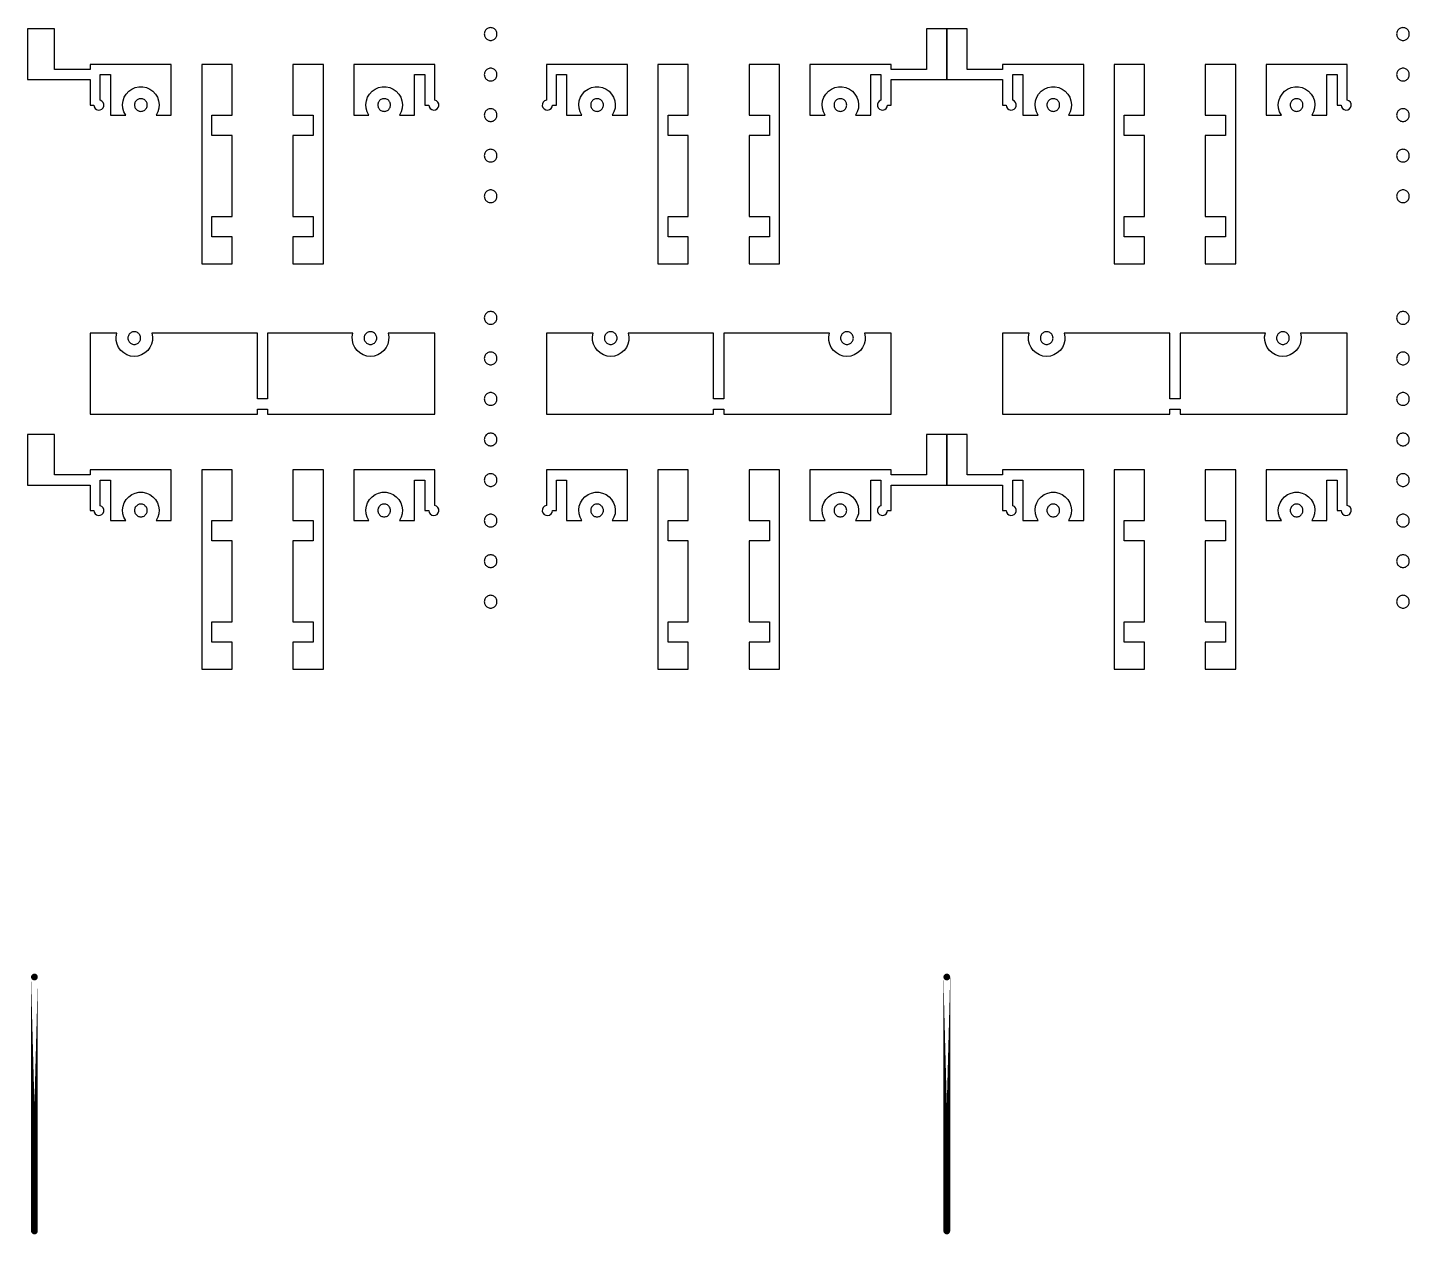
# Model space of a CAD drawing. Extents: x -100 to 100, y -100 to 100.
# Drawn here: x -53.97 to -37.65, y -64.24 to -49.98 of the extents above; entities that cross this region are included whole.
import ezdxf

# ---------------------------------------------------------------- set-up
doc = ezdxf.new("R2010")
doc.units = 0
doc.layers.get('0').update_dxf_attribs({"linetype": 'continuous'})
doc.layers.add('C2', color=7, linetype='continuous')

# ---------------------------------------------------------------- blocks, each defined once
blk = doc.blocks.new('LDI_XFL94-0512-011_C2_B1')
at = {"layer": 'C2'}
for points in [[(-48.503, -53.338), (-48.513, -53.339), (-48.522, -53.341), (-48.532, -53.344), (-48.54, -53.348), (-48.549, -53.354), (-48.556, -53.36), (-48.562, -53.368), (-48.568, -53.376), (-48.572, -53.384), (-48.575, -53.394), (-48.577, -53.403), (-48.578, -53.413), (-48.577, -53.423), (-48.575, -53.433), (-48.572, -53.442), (-48.568, -53.451), (-48.562, -53.459), (-48.556, -53.466), (-48.549, -53.473), (-48.54, -53.478), (-48.532, -53.482), (-48.522, -53.486), (-48.513, -53.488), (-48.503, -53.488), (-48.493, -53.488), (-48.484, -53.486), (-48.474, -53.482), (-48.465, -53.478), (-48.457, -53.473), (-48.45, -53.466), (-48.443, -53.459), (-48.438, -53.451), (-48.434, -53.442), (-48.431, -53.433), (-48.429, -53.423), (-48.428, -53.413), (-48.429, -53.403), (-48.431, -53.394), (-48.434, -53.384), (-48.438, -53.376), (-48.443, -53.368), (-48.45, -53.36), (-48.457, -53.354), (-48.465, -53.348), (-48.474, -53.344), (-48.484, -53.341), (-48.493, -53.339), (-48.503, -53.338)], [(-37.725, -53.338), (-37.734, -53.339), (-37.744, -53.341), (-37.753, -53.344), (-37.762, -53.348), (-37.77, -53.354), (-37.778, -53.36), (-37.784, -53.368), (-37.79, -53.376), (-37.794, -53.384), (-37.797, -53.394), (-37.799, -53.403), (-37.8, -53.413), (-37.799, -53.423), (-37.797, -53.433), (-37.794, -53.442), (-37.79, -53.451), (-37.784, -53.459), (-37.778, -53.466), (-37.77, -53.473), (-37.762, -53.478), (-37.753, -53.482), (-37.744, -53.486), (-37.734, -53.488), (-37.725, -53.488), (-37.715, -53.488), (-37.705, -53.486), (-37.696, -53.482), (-37.687, -53.478), (-37.679, -53.473), (-37.672, -53.466), (-37.665, -53.459), (-37.66, -53.451), (-37.655, -53.442), (-37.652, -53.433), (-37.65, -53.423), (-37.65, -53.413), (-37.65, -53.403), (-37.652, -53.394), (-37.655, -53.384), (-37.66, -53.376), (-37.665, -53.368), (-37.672, -53.36), (-37.679, -53.354), (-37.687, -53.348), (-37.696, -53.344), (-37.705, -53.341), (-37.715, -53.339), (-37.725, -53.338)], [(-50.129, -53.593), (-51.138, -53.593), (-51.138, -54.371), (-51.257, -54.371), (-51.257, -53.593), (-52.505, -53.593), (-52.498, -53.636), (-52.499, -53.681), (-52.509, -53.724), (-52.528, -53.764), (-52.554, -53.799), (-52.588, -53.828), (-52.626, -53.85), (-52.669, -53.864), (-52.713, -53.868), (-52.757, -53.864), (-52.799, -53.85), (-52.837, -53.828), (-52.871, -53.799), (-52.897, -53.764), (-52.916, -53.724), (-52.926, -53.681), (-52.928, -53.636), (-52.92, -53.593), (-53.234, -53.593), (-53.234, -54.551), (-51.257, -54.551), (-51.257, -54.491), (-51.138, -54.491), (-51.138, -54.551), (-49.162, -54.551), (-49.162, -53.593), (-49.715, -53.593), (-49.707, -53.636), (-49.708, -53.681), (-49.719, -53.724), (-49.737, -53.764), (-49.764, -53.799), (-49.797, -53.828), (-49.836, -53.85), (-49.878, -53.864), (-49.922, -53.868), (-49.966, -53.864), (-50.008, -53.85), (-50.047, -53.828), (-50.08, -53.799), (-50.107, -53.764), (-50.126, -53.724), (-50.136, -53.681), (-50.137, -53.636), (-50.129, -53.593)], [(-52.713, -53.578), (-52.722, -53.578), (-52.732, -53.58), (-52.741, -53.583), (-52.75, -53.588), (-52.758, -53.593), (-52.766, -53.6), (-52.772, -53.607), (-52.778, -53.615), (-52.782, -53.624), (-52.785, -53.633), (-52.787, -53.643), (-52.788, -53.653), (-52.787, -53.662), (-52.785, -53.672), (-52.782, -53.681), (-52.778, -53.69), (-52.772, -53.698), (-52.766, -53.706), (-52.758, -53.712), (-52.75, -53.718), (-52.741, -53.722), (-52.732, -53.725), (-52.722, -53.727), (-52.713, -53.728), (-52.703, -53.727), (-52.693, -53.725), (-52.684, -53.722), (-52.675, -53.718), (-52.667, -53.712), (-52.66, -53.706), (-52.653, -53.698), (-52.648, -53.69), (-52.643, -53.681), (-52.64, -53.672), (-52.638, -53.662), (-52.638, -53.653), (-52.638, -53.643), (-52.64, -53.633), (-52.643, -53.624), (-52.648, -53.615), (-52.653, -53.607), (-52.66, -53.6), (-52.667, -53.593), (-52.675, -53.588), (-52.684, -53.583), (-52.693, -53.58), (-52.703, -53.578), (-52.713, -53.578)], [(-49.922, -53.578), (-49.932, -53.578), (-49.942, -53.58), (-49.951, -53.583), (-49.96, -53.588), (-49.968, -53.593), (-49.975, -53.6), (-49.982, -53.607), (-49.987, -53.615), (-49.991, -53.624), (-49.995, -53.633), (-49.997, -53.643), (-49.997, -53.653), (-49.997, -53.662), (-49.995, -53.672), (-49.991, -53.681), (-49.987, -53.69), (-49.982, -53.698), (-49.975, -53.706), (-49.968, -53.712), (-49.96, -53.718), (-49.951, -53.722), (-49.942, -53.725), (-49.932, -53.727), (-49.922, -53.728), (-49.912, -53.727), (-49.903, -53.725), (-49.893, -53.722), (-49.885, -53.718), (-49.876, -53.712), (-49.869, -53.706), (-49.863, -53.698), (-49.857, -53.69), (-49.853, -53.681), (-49.85, -53.672), (-49.848, -53.662), (-49.847, -53.653), (-49.848, -53.643), (-49.85, -53.633), (-49.853, -53.624), (-49.857, -53.615), (-49.863, -53.607), (-49.869, -53.6), (-49.876, -53.593), (-49.885, -53.588), (-49.893, -53.583), (-49.903, -53.58), (-49.912, -53.578), (-49.922, -53.578)], [(-47.291, -53.593), (-47.844, -53.593), (-47.844, -54.551), (-45.868, -54.551), (-45.868, -54.491), (-45.749, -54.491), (-45.749, -54.551), (-43.772, -54.551), (-43.772, -53.593), (-44.086, -53.593), (-44.078, -53.636), (-44.08, -53.681), (-44.09, -53.724), (-44.109, -53.764), (-44.135, -53.799), (-44.169, -53.828), (-44.207, -53.85), (-44.249, -53.864), (-44.293, -53.868), (-44.337, -53.864), (-44.38, -53.85), (-44.418, -53.828), (-44.452, -53.799), (-44.478, -53.764), (-44.497, -53.724), (-44.507, -53.681), (-44.508, -53.636), (-44.5, -53.593), (-45.749, -53.593), (-45.749, -54.371), (-45.868, -54.371), (-45.868, -53.593), (-46.877, -53.593), (-46.869, -53.636), (-46.87, -53.681), (-46.88, -53.724), (-46.899, -53.764), (-46.926, -53.799), (-46.959, -53.828), (-46.998, -53.85), (-47.04, -53.864), (-47.084, -53.868), (-47.128, -53.864), (-47.17, -53.85), (-47.209, -53.828), (-47.242, -53.799), (-47.269, -53.764), (-47.287, -53.724), (-47.298, -53.681), (-47.299, -53.636), (-47.291, -53.593)], [(-47.084, -53.578), (-47.094, -53.578), (-47.103, -53.58), (-47.113, -53.583), (-47.121, -53.588), (-47.129, -53.593), (-47.137, -53.6), (-47.143, -53.607), (-47.149, -53.615), (-47.153, -53.624), (-47.156, -53.633), (-47.158, -53.643), (-47.159, -53.653), (-47.158, -53.662), (-47.156, -53.672), (-47.153, -53.681), (-47.149, -53.69), (-47.143, -53.698), (-47.137, -53.706), (-47.129, -53.712), (-47.121, -53.718), (-47.113, -53.722), (-47.103, -53.725), (-47.094, -53.727), (-47.084, -53.728), (-47.074, -53.727), (-47.064, -53.725), (-47.055, -53.722), (-47.046, -53.718), (-47.038, -53.712), (-47.031, -53.706), (-47.024, -53.698), (-47.019, -53.69), (-47.015, -53.681), (-47.011, -53.672), (-47.009, -53.662), (-47.009, -53.653), (-47.009, -53.643), (-47.011, -53.633), (-47.015, -53.624), (-47.019, -53.615), (-47.024, -53.607), (-47.031, -53.6), (-47.038, -53.593), (-47.046, -53.588), (-47.055, -53.583), (-47.064, -53.58), (-47.074, -53.578), (-47.084, -53.578)], [(-44.293, -53.578), (-44.303, -53.578), (-44.313, -53.58), (-44.322, -53.583), (-44.331, -53.588), (-44.339, -53.593), (-44.346, -53.6), (-44.353, -53.607), (-44.358, -53.615), (-44.363, -53.624), (-44.366, -53.633), (-44.368, -53.643), (-44.368, -53.653), (-44.368, -53.662), (-44.366, -53.672), (-44.363, -53.681), (-44.358, -53.69), (-44.353, -53.698), (-44.346, -53.706), (-44.339, -53.712), (-44.331, -53.718), (-44.322, -53.722), (-44.313, -53.725), (-44.303, -53.727), (-44.293, -53.728), (-44.284, -53.727), (-44.274, -53.725), (-44.265, -53.722), (-44.256, -53.718), (-44.248, -53.712), (-44.24, -53.706), (-44.234, -53.698), (-44.228, -53.69), (-44.224, -53.681), (-44.221, -53.672), (-44.219, -53.662), (-44.218, -53.653), (-44.219, -53.643), (-44.221, -53.633), (-44.224, -53.624), (-44.228, -53.615), (-44.234, -53.607), (-44.24, -53.6), (-44.248, -53.593), (-44.256, -53.588), (-44.265, -53.583), (-44.274, -53.58), (-44.284, -53.578), (-44.293, -53.578)], [(-39.351, -53.593), (-40.359, -53.593), (-40.359, -54.371), (-40.479, -54.371), (-40.479, -53.593), (-41.727, -53.593), (-41.719, -53.636), (-41.72, -53.681), (-41.731, -53.724), (-41.749, -53.764), (-41.776, -53.799), (-41.809, -53.828), (-41.848, -53.85), (-41.89, -53.864), (-41.934, -53.868), (-41.978, -53.864), (-42.02, -53.85), (-42.059, -53.828), (-42.092, -53.799), (-42.119, -53.764), (-42.138, -53.724), (-42.148, -53.681), (-42.149, -53.636), (-42.141, -53.593), (-42.455, -53.593), (-42.455, -54.551), (-40.479, -54.551), (-40.479, -54.491), (-40.359, -54.491), (-40.359, -54.551), (-38.383, -54.551), (-38.383, -53.593), (-38.937, -53.593), (-38.929, -53.636), (-38.93, -53.681), (-38.94, -53.724), (-38.959, -53.764), (-38.986, -53.799), (-39.019, -53.828), (-39.057, -53.85), (-39.1, -53.864), (-39.144, -53.868), (-39.188, -53.864), (-39.23, -53.85), (-39.269, -53.828), (-39.302, -53.799), (-39.328, -53.764), (-39.347, -53.724), (-39.357, -53.681), (-39.359, -53.636), (-39.351, -53.593)], [(-41.934, -53.578), (-41.944, -53.578), (-41.954, -53.58), (-41.963, -53.583), (-41.972, -53.588), (-41.98, -53.593), (-41.987, -53.6), (-41.994, -53.607), (-41.999, -53.615), (-42.003, -53.624), (-42.007, -53.633), (-42.008, -53.643), (-42.009, -53.653), (-42.008, -53.662), (-42.007, -53.672), (-42.003, -53.681), (-41.999, -53.69), (-41.994, -53.698), (-41.987, -53.706), (-41.98, -53.712), (-41.972, -53.718), (-41.963, -53.722), (-41.954, -53.725), (-41.944, -53.727), (-41.934, -53.728), (-41.924, -53.727), (-41.915, -53.725), (-41.905, -53.722), (-41.897, -53.718), (-41.888, -53.712), (-41.881, -53.706), (-41.875, -53.698), (-41.869, -53.69), (-41.865, -53.681), (-41.862, -53.672), (-41.86, -53.662), (-41.859, -53.653), (-41.86, -53.643), (-41.862, -53.633), (-41.865, -53.624), (-41.869, -53.615), (-41.875, -53.607), (-41.881, -53.6), (-41.888, -53.593), (-41.897, -53.588), (-41.905, -53.583), (-41.915, -53.58), (-41.924, -53.578), (-41.934, -53.578)], [(-39.144, -53.578), (-39.154, -53.578), (-39.163, -53.58), (-39.172, -53.583), (-39.181, -53.588), (-39.189, -53.593), (-39.197, -53.6), (-39.203, -53.607), (-39.209, -53.615), (-39.213, -53.624), (-39.216, -53.633), (-39.218, -53.643), (-39.219, -53.653), (-39.218, -53.662), (-39.216, -53.672), (-39.213, -53.681), (-39.209, -53.69), (-39.203, -53.698), (-39.197, -53.706), (-39.189, -53.712), (-39.181, -53.718), (-39.172, -53.722), (-39.163, -53.725), (-39.154, -53.727), (-39.144, -53.728), (-39.134, -53.727), (-39.124, -53.725), (-39.115, -53.722), (-39.106, -53.718), (-39.098, -53.712), (-39.091, -53.706), (-39.084, -53.698), (-39.079, -53.69), (-39.074, -53.681), (-39.071, -53.672), (-39.069, -53.662), (-39.069, -53.653), (-39.069, -53.643), (-39.071, -53.633), (-39.074, -53.624), (-39.079, -53.615), (-39.084, -53.607), (-39.091, -53.6), (-39.098, -53.593), (-39.106, -53.588), (-39.115, -53.583), (-39.124, -53.58), (-39.134, -53.578), (-39.144, -53.578)], [(-48.503, -53.817), (-48.513, -53.818), (-48.522, -53.82), (-48.532, -53.823), (-48.54, -53.827), (-48.549, -53.833), (-48.556, -53.839), (-48.562, -53.847), (-48.568, -53.855), (-48.572, -53.864), (-48.575, -53.873), (-48.577, -53.882), (-48.578, -53.892), (-48.577, -53.902), (-48.575, -53.912), (-48.572, -53.921), (-48.568, -53.93), (-48.562, -53.938), (-48.556, -53.945), (-48.549, -53.952), (-48.54, -53.957), (-48.532, -53.962), (-48.522, -53.965), (-48.513, -53.967), (-48.503, -53.967), (-48.493, -53.967), (-48.484, -53.965), (-48.474, -53.962), (-48.465, -53.957), (-48.457, -53.952), (-48.45, -53.945), (-48.443, -53.938), (-48.438, -53.93), (-48.434, -53.921), (-48.431, -53.912), (-48.429, -53.902), (-48.428, -53.892), (-48.429, -53.882), (-48.431, -53.873), (-48.434, -53.864), (-48.438, -53.855), (-48.443, -53.847), (-48.45, -53.839), (-48.457, -53.833), (-48.465, -53.827), (-48.474, -53.823), (-48.484, -53.82), (-48.493, -53.818), (-48.503, -53.817)], [(-37.725, -53.817), (-37.734, -53.818), (-37.744, -53.82), (-37.753, -53.823), (-37.762, -53.827), (-37.77, -53.833), (-37.778, -53.839), (-37.784, -53.847), (-37.79, -53.855), (-37.794, -53.864), (-37.797, -53.873), (-37.799, -53.882), (-37.8, -53.892), (-37.799, -53.902), (-37.797, -53.912), (-37.794, -53.921), (-37.79, -53.93), (-37.784, -53.938), (-37.778, -53.945), (-37.77, -53.952), (-37.762, -53.957), (-37.753, -53.962), (-37.744, -53.965), (-37.734, -53.967), (-37.725, -53.967), (-37.715, -53.967), (-37.705, -53.965), (-37.696, -53.962), (-37.687, -53.957), (-37.679, -53.952), (-37.672, -53.945), (-37.665, -53.938), (-37.66, -53.93), (-37.655, -53.921), (-37.652, -53.912), (-37.65, -53.902), (-37.65, -53.892), (-37.65, -53.882), (-37.652, -53.873), (-37.655, -53.864), (-37.66, -53.855), (-37.665, -53.847), (-37.672, -53.839), (-37.679, -53.833), (-37.687, -53.827), (-37.696, -53.823), (-37.705, -53.82), (-37.715, -53.818), (-37.725, -53.817)], [(-48.503, -54.296), (-48.513, -54.297), (-48.522, -54.299), (-48.532, -54.302), (-48.54, -54.306), (-48.549, -54.312), (-48.556, -54.318), (-48.562, -54.326), (-48.568, -54.334), (-48.572, -54.343), (-48.575, -54.352), (-48.577, -54.361), (-48.578, -54.371), (-48.577, -54.381), (-48.575, -54.391), (-48.572, -54.4), (-48.568, -54.409), (-48.562, -54.417), (-48.556, -54.424), (-48.549, -54.431), (-48.54, -54.436), (-48.532, -54.441), (-48.522, -54.444), (-48.513, -54.446), (-48.503, -54.446), (-48.493, -54.446), (-48.484, -54.444), (-48.474, -54.441), (-48.465, -54.436), (-48.457, -54.431), (-48.45, -54.424), (-48.443, -54.417), (-48.438, -54.409), (-48.434, -54.4), (-48.431, -54.391), (-48.429, -54.381), (-48.428, -54.371), (-48.429, -54.361), (-48.431, -54.352), (-48.434, -54.343), (-48.438, -54.334), (-48.443, -54.326), (-48.45, -54.318), (-48.457, -54.312), (-48.465, -54.306), (-48.474, -54.302), (-48.484, -54.299), (-48.493, -54.297), (-48.503, -54.296)], [(-37.725, -54.296), (-37.734, -54.297), (-37.744, -54.299), (-37.753, -54.302), (-37.762, -54.306), (-37.77, -54.312), (-37.778, -54.318), (-37.784, -54.326), (-37.79, -54.334), (-37.794, -54.343), (-37.797, -54.352), (-37.799, -54.361), (-37.8, -54.371), (-37.799, -54.381), (-37.797, -54.391), (-37.794, -54.4), (-37.79, -54.409), (-37.784, -54.417), (-37.778, -54.424), (-37.77, -54.431), (-37.762, -54.436), (-37.753, -54.441), (-37.744, -54.444), (-37.734, -54.446), (-37.725, -54.446), (-37.715, -54.446), (-37.705, -54.444), (-37.696, -54.441), (-37.687, -54.436), (-37.679, -54.431), (-37.672, -54.424), (-37.665, -54.417), (-37.66, -54.409), (-37.655, -54.4), (-37.652, -54.391), (-37.65, -54.381), (-37.65, -54.371), (-37.65, -54.361), (-37.652, -54.352), (-37.655, -54.343), (-37.66, -54.334), (-37.665, -54.326), (-37.672, -54.318), (-37.679, -54.312), (-37.687, -54.306), (-37.696, -54.302), (-37.705, -54.299), (-37.715, -54.297), (-37.725, -54.296)], [(-52.455, -55.808), (-52.275, -55.808), (-52.275, -55.21), (-53.234, -55.21), (-53.234, -55.269), (-53.653, -55.269), (-53.653, -54.79), (-53.972, -54.79), (-53.972, -55.389), (-53.234, -55.389), (-53.234, -55.689), (-53.192, -55.689), (-53.188, -55.71), (-53.176, -55.729), (-53.159, -55.742), (-53.138, -55.748), (-53.116, -55.746), (-53.096, -55.737), (-53.081, -55.721), (-53.073, -55.701), (-53.073, -55.679), (-53.08, -55.658), (-53.094, -55.642), (-53.114, -55.632), (-53.114, -55.329), (-52.994, -55.329), (-52.994, -55.808), (-52.814, -55.808), (-52.835, -55.769), (-52.847, -55.727), (-52.85, -55.683), (-52.844, -55.639), (-52.83, -55.597), (-52.807, -55.559), (-52.777, -55.527), (-52.741, -55.501), (-52.7, -55.483), (-52.657, -55.474), (-52.613, -55.474), (-52.569, -55.483), (-52.529, -55.501), (-52.493, -55.527), (-52.462, -55.559), (-52.44, -55.597), (-52.425, -55.639), (-52.419, -55.683), (-52.423, -55.727), (-52.435, -55.769), (-52.455, -55.808)], [(-48.503, -54.775), (-48.513, -54.776), (-48.522, -54.778), (-48.532, -54.781), (-48.54, -54.785), (-48.549, -54.791), (-48.556, -54.797), (-48.562, -54.805), (-48.568, -54.813), (-48.572, -54.822), (-48.575, -54.831), (-48.577, -54.841), (-48.578, -54.85), (-48.577, -54.86), (-48.575, -54.87), (-48.572, -54.879), (-48.568, -54.888), (-48.562, -54.896), (-48.556, -54.903), (-48.549, -54.91), (-48.54, -54.915), (-48.532, -54.92), (-48.522, -54.923), (-48.513, -54.925), (-48.503, -54.925), (-48.493, -54.925), (-48.484, -54.923), (-48.474, -54.92), (-48.465, -54.915), (-48.457, -54.91), (-48.45, -54.903), (-48.443, -54.896), (-48.438, -54.888), (-48.434, -54.879), (-48.431, -54.87), (-48.429, -54.86), (-48.428, -54.85), (-48.429, -54.841), (-48.431, -54.831), (-48.434, -54.822), (-48.438, -54.813), (-48.443, -54.805), (-48.45, -54.797), (-48.457, -54.791), (-48.465, -54.785), (-48.474, -54.781), (-48.484, -54.778), (-48.493, -54.776), (-48.503, -54.775)], [(-44.192, -55.808), (-44.012, -55.808), (-44.012, -55.329), (-43.892, -55.329), (-43.892, -55.632), (-43.912, -55.642), (-43.926, -55.658), (-43.933, -55.679), (-43.933, -55.701), (-43.925, -55.721), (-43.91, -55.737), (-43.89, -55.746), (-43.868, -55.748), (-43.847, -55.742), (-43.83, -55.729), (-43.818, -55.71), (-43.814, -55.689), (-43.772, -55.689), (-43.772, -55.389), (-43.114, -55.389), (-43.114, -54.79), (-43.353, -54.79), (-43.353, -55.269), (-43.772, -55.269), (-43.772, -55.21), (-44.731, -55.21), (-44.731, -55.808), (-44.55, -55.808), (-44.571, -55.769), (-44.583, -55.727), (-44.587, -55.683), (-44.581, -55.639), (-44.566, -55.597), (-44.543, -55.559), (-44.513, -55.527), (-44.477, -55.501), (-44.437, -55.483), (-44.393, -55.474), (-44.349, -55.474), (-44.306, -55.483), (-44.265, -55.501), (-44.229, -55.527), (-44.199, -55.559), (-44.176, -55.597), (-44.162, -55.639), (-44.156, -55.683), (-44.159, -55.727), (-44.171, -55.769), (-44.192, -55.808)], [(-41.677, -55.808), (-41.497, -55.808), (-41.497, -55.21), (-42.455, -55.21), (-42.455, -55.269), (-42.874, -55.269), (-42.874, -54.79), (-43.114, -54.79), (-43.114, -55.389), (-42.455, -55.389), (-42.455, -55.689), (-42.413, -55.689), (-42.409, -55.71), (-42.398, -55.729), (-42.38, -55.742), (-42.359, -55.748), (-42.338, -55.746), (-42.318, -55.737), (-42.303, -55.721), (-42.295, -55.701), (-42.294, -55.679), (-42.302, -55.658), (-42.316, -55.642), (-42.335, -55.632), (-42.335, -55.329), (-42.216, -55.329), (-42.216, -55.808), (-42.036, -55.808), (-42.056, -55.769), (-42.068, -55.727), (-42.072, -55.683), (-42.066, -55.639), (-42.051, -55.597), (-42.029, -55.559), (-41.998, -55.527), (-41.962, -55.501), (-41.922, -55.483), (-41.878, -55.474), (-41.834, -55.474), (-41.791, -55.483), (-41.75, -55.501), (-41.714, -55.527), (-41.684, -55.559), (-41.661, -55.597), (-41.647, -55.639), (-41.641, -55.683), (-41.644, -55.727), (-41.656, -55.769), (-41.677, -55.808)], [(-37.725, -54.775), (-37.734, -54.776), (-37.744, -54.778), (-37.753, -54.781), (-37.762, -54.785), (-37.77, -54.791), (-37.778, -54.797), (-37.784, -54.805), (-37.79, -54.813), (-37.794, -54.822), (-37.797, -54.831), (-37.799, -54.841), (-37.8, -54.85), (-37.799, -54.86), (-37.797, -54.87), (-37.794, -54.879), (-37.79, -54.888), (-37.784, -54.896), (-37.778, -54.903), (-37.77, -54.91), (-37.762, -54.915), (-37.753, -54.92), (-37.744, -54.923), (-37.734, -54.925), (-37.725, -54.925), (-37.715, -54.925), (-37.705, -54.923), (-37.696, -54.92), (-37.687, -54.915), (-37.679, -54.91), (-37.672, -54.903), (-37.665, -54.896), (-37.66, -54.888), (-37.655, -54.879), (-37.652, -54.87), (-37.65, -54.86), (-37.65, -54.85), (-37.65, -54.841), (-37.652, -54.831), (-37.655, -54.822), (-37.66, -54.813), (-37.665, -54.805), (-37.672, -54.797), (-37.679, -54.791), (-37.687, -54.785), (-37.696, -54.781), (-37.705, -54.778), (-37.715, -54.776), (-37.725, -54.775)], [(-51.557, -57.565), (-51.557, -57.246), (-51.796, -57.246), (-51.796, -57.006), (-51.557, -57.006), (-51.557, -56.048), (-51.796, -56.048), (-51.796, -55.808), (-51.557, -55.808), (-51.557, -55.21), (-51.916, -55.21), (-51.916, -57.565), (-51.557, -57.565)], [(-50.479, -57.565), (-50.479, -55.21), (-50.838, -55.21), (-50.838, -55.808), (-50.599, -55.808), (-50.599, -56.048), (-50.838, -56.048), (-50.838, -57.006), (-50.599, -57.006), (-50.599, -57.246), (-50.838, -57.246), (-50.838, -57.565), (-50.479, -57.565)], [(-49.581, -55.808), (-49.401, -55.808), (-49.401, -55.329), (-49.281, -55.329), (-49.281, -55.689), (-49.234, -55.689), (-49.229, -55.711), (-49.217, -55.73), (-49.199, -55.743), (-49.178, -55.748), (-49.155, -55.746), (-49.136, -55.735), (-49.121, -55.718), (-49.114, -55.697), (-49.116, -55.674), (-49.125, -55.654), (-49.141, -55.638), (-49.162, -55.63), (-49.162, -55.21), (-50.12, -55.21), (-50.12, -55.808), (-49.94, -55.808), (-49.96, -55.769), (-49.973, -55.727), (-49.976, -55.683), (-49.97, -55.639), (-49.956, -55.597), (-49.933, -55.559), (-49.903, -55.527), (-49.867, -55.501), (-49.826, -55.483), (-49.783, -55.474), (-49.738, -55.474), (-49.695, -55.483), (-49.654, -55.501), (-49.618, -55.527), (-49.588, -55.559), (-49.565, -55.597), (-49.551, -55.639), (-49.545, -55.683), (-49.548, -55.727), (-49.561, -55.769), (-49.581, -55.808)], [(-48.503, -55.254), (-48.513, -55.255), (-48.522, -55.257), (-48.532, -55.26), (-48.54, -55.264), (-48.549, -55.27), (-48.556, -55.276), (-48.562, -55.284), (-48.568, -55.292), (-48.572, -55.301), (-48.575, -55.31), (-48.577, -55.32), (-48.578, -55.329), (-48.577, -55.339), (-48.575, -55.349), (-48.572, -55.358), (-48.568, -55.367), (-48.562, -55.375), (-48.556, -55.382), (-48.549, -55.389), (-48.54, -55.394), (-48.532, -55.399), (-48.522, -55.402), (-48.513, -55.404), (-48.503, -55.404), (-48.493, -55.404), (-48.484, -55.402), (-48.474, -55.399), (-48.465, -55.394), (-48.457, -55.389), (-48.45, -55.382), (-48.443, -55.375), (-48.438, -55.367), (-48.434, -55.358), (-48.431, -55.349), (-48.429, -55.339), (-48.428, -55.329), (-48.429, -55.32), (-48.431, -55.31), (-48.434, -55.301), (-48.438, -55.292), (-48.443, -55.284), (-48.45, -55.276), (-48.457, -55.27), (-48.465, -55.264), (-48.474, -55.26), (-48.484, -55.257), (-48.493, -55.255), (-48.503, -55.254)], [(-47.066, -55.808), (-46.886, -55.808), (-46.886, -55.21), (-47.844, -55.21), (-47.844, -55.63), (-47.865, -55.638), (-47.881, -55.654), (-47.89, -55.674), (-47.892, -55.697), (-47.885, -55.718), (-47.87, -55.735), (-47.851, -55.746), (-47.828, -55.748), (-47.807, -55.743), (-47.789, -55.73), (-47.777, -55.711), (-47.772, -55.689), (-47.725, -55.689), (-47.725, -55.329), (-47.605, -55.329), (-47.605, -55.808), (-47.425, -55.808), (-47.445, -55.769), (-47.458, -55.727), (-47.461, -55.683), (-47.455, -55.639), (-47.441, -55.597), (-47.418, -55.559), (-47.388, -55.527), (-47.352, -55.501), (-47.311, -55.483), (-47.268, -55.474), (-47.223, -55.474), (-47.18, -55.483), (-47.139, -55.501), (-47.103, -55.527), (-47.073, -55.559), (-47.05, -55.597), (-47.036, -55.639), (-47.03, -55.683), (-47.033, -55.727), (-47.046, -55.769), (-47.066, -55.808)], [(-46.168, -57.565), (-46.168, -57.246), (-46.407, -57.246), (-46.407, -57.006), (-46.168, -57.006), (-46.168, -56.048), (-46.407, -56.048), (-46.407, -55.808), (-46.168, -55.808), (-46.168, -55.21), (-46.527, -55.21), (-46.527, -57.565), (-46.168, -57.565)], [(-45.09, -57.565), (-45.09, -55.21), (-45.449, -55.21), (-45.449, -55.808), (-45.21, -55.808), (-45.21, -56.048), (-45.449, -56.048), (-45.449, -57.006), (-45.21, -57.006), (-45.21, -57.246), (-45.449, -57.246), (-45.449, -57.565), (-45.09, -57.565)], [(-40.778, -57.565), (-40.778, -57.246), (-41.018, -57.246), (-41.018, -57.006), (-40.778, -57.006), (-40.778, -56.048), (-41.018, -56.048), (-41.018, -55.808), (-40.778, -55.808), (-40.778, -55.21), (-41.138, -55.21), (-41.138, -57.565), (-40.778, -57.565)], [(-39.701, -57.565), (-39.701, -55.21), (-40.06, -55.21), (-40.06, -55.808), (-39.82, -55.808), (-39.82, -56.048), (-40.06, -56.048), (-40.06, -57.006), (-39.82, -57.006), (-39.82, -57.246), (-40.06, -57.246), (-40.06, -57.565), (-39.701, -57.565)], [(-38.803, -55.808), (-38.623, -55.808), (-38.623, -55.329), (-38.503, -55.329), (-38.503, -55.689), (-38.455, -55.689), (-38.451, -55.711), (-38.439, -55.73), (-38.421, -55.743), (-38.399, -55.748), (-38.377, -55.746), (-38.357, -55.735), (-38.343, -55.718), (-38.336, -55.697), (-38.337, -55.674), (-38.346, -55.654), (-38.363, -55.638), (-38.383, -55.63), (-38.383, -55.21), (-39.341, -55.21), (-39.341, -55.808), (-39.161, -55.808), (-39.182, -55.769), (-39.194, -55.727), (-39.198, -55.683), (-39.192, -55.639), (-39.177, -55.597), (-39.154, -55.559), (-39.124, -55.527), (-39.088, -55.501), (-39.047, -55.483), (-39.004, -55.474), (-38.96, -55.474), (-38.917, -55.483), (-38.876, -55.501), (-38.84, -55.527), (-38.81, -55.559), (-38.787, -55.597), (-38.772, -55.639), (-38.767, -55.683), (-38.77, -55.727), (-38.782, -55.769), (-38.803, -55.808)], [(-37.725, -55.254), (-37.734, -55.255), (-37.744, -55.257), (-37.753, -55.26), (-37.762, -55.264), (-37.77, -55.27), (-37.778, -55.276), (-37.784, -55.284), (-37.79, -55.292), (-37.794, -55.301), (-37.797, -55.31), (-37.799, -55.32), (-37.8, -55.329), (-37.799, -55.339), (-37.797, -55.349), (-37.794, -55.358), (-37.79, -55.367), (-37.784, -55.375), (-37.778, -55.382), (-37.77, -55.389), (-37.762, -55.394), (-37.753, -55.399), (-37.744, -55.402), (-37.734, -55.404), (-37.725, -55.404), (-37.715, -55.404), (-37.705, -55.402), (-37.696, -55.399), (-37.687, -55.394), (-37.679, -55.389), (-37.672, -55.382), (-37.665, -55.375), (-37.66, -55.367), (-37.655, -55.358), (-37.652, -55.349), (-37.65, -55.339), (-37.65, -55.329), (-37.65, -55.32), (-37.652, -55.31), (-37.655, -55.301), (-37.66, -55.292), (-37.665, -55.284), (-37.672, -55.276), (-37.679, -55.27), (-37.687, -55.264), (-37.696, -55.26), (-37.705, -55.257), (-37.715, -55.255), (-37.725, -55.254)], [(-52.635, -55.614), (-52.645, -55.614), (-52.654, -55.616), (-52.663, -55.619), (-52.672, -55.624), (-52.68, -55.629), (-52.688, -55.636), (-52.694, -55.643), (-52.7, -55.651), (-52.704, -55.66), (-52.707, -55.669), (-52.709, -55.679), (-52.71, -55.689), (-52.709, -55.698), (-52.707, -55.708), (-52.704, -55.717), (-52.7, -55.726), (-52.694, -55.734), (-52.688, -55.742), (-52.68, -55.748), (-52.672, -55.754), (-52.663, -55.758), (-52.654, -55.761), (-52.645, -55.763), (-52.635, -55.764), (-52.625, -55.763), (-52.615, -55.761), (-52.606, -55.758), (-52.597, -55.754), (-52.589, -55.748), (-52.582, -55.742), (-52.575, -55.734), (-52.57, -55.726), (-52.565, -55.717), (-52.562, -55.708), (-52.56, -55.698), (-52.56, -55.689), (-52.56, -55.679), (-52.562, -55.669), (-52.565, -55.66), (-52.57, -55.651), (-52.575, -55.643), (-52.582, -55.636), (-52.589, -55.629), (-52.597, -55.624), (-52.606, -55.619), (-52.615, -55.616), (-52.625, -55.614), (-52.635, -55.614)], [(-49.76, -55.614), (-49.77, -55.614), (-49.78, -55.616), (-49.789, -55.619), (-49.798, -55.624), (-49.806, -55.629), (-49.814, -55.636), (-49.82, -55.643), (-49.825, -55.651), (-49.83, -55.66), (-49.833, -55.669), (-49.835, -55.679), (-49.835, -55.689), (-49.835, -55.698), (-49.833, -55.708), (-49.83, -55.717), (-49.825, -55.726), (-49.82, -55.734), (-49.814, -55.742), (-49.806, -55.748), (-49.798, -55.754), (-49.789, -55.758), (-49.78, -55.761), (-49.77, -55.763), (-49.76, -55.764), (-49.751, -55.763), (-49.741, -55.761), (-49.732, -55.758), (-49.723, -55.754), (-49.715, -55.748), (-49.707, -55.742), (-49.701, -55.734), (-49.696, -55.726), (-49.691, -55.717), (-49.688, -55.708), (-49.686, -55.698), (-49.685, -55.689), (-49.686, -55.679), (-49.688, -55.669), (-49.691, -55.66), (-49.696, -55.651), (-49.701, -55.643), (-49.707, -55.636), (-49.715, -55.629), (-49.723, -55.624), (-49.732, -55.619), (-49.741, -55.616), (-49.751, -55.614), (-49.76, -55.614)], [(-47.246, -55.614), (-47.255, -55.614), (-47.265, -55.616), (-47.274, -55.619), (-47.283, -55.624), (-47.291, -55.629), (-47.299, -55.636), (-47.305, -55.643), (-47.31, -55.651), (-47.315, -55.66), (-47.318, -55.669), (-47.32, -55.679), (-47.321, -55.689), (-47.32, -55.698), (-47.318, -55.708), (-47.315, -55.717), (-47.31, -55.726), (-47.305, -55.734), (-47.299, -55.742), (-47.291, -55.748), (-47.283, -55.754), (-47.274, -55.758), (-47.265, -55.761), (-47.255, -55.763), (-47.246, -55.764), (-47.236, -55.763), (-47.226, -55.761), (-47.217, -55.758), (-47.208, -55.754), (-47.2, -55.748), (-47.192, -55.742), (-47.186, -55.734), (-47.181, -55.726), (-47.176, -55.717), (-47.173, -55.708), (-47.171, -55.698), (-47.171, -55.689), (-47.171, -55.679), (-47.173, -55.669), (-47.176, -55.66), (-47.181, -55.651), (-47.186, -55.643), (-47.192, -55.636), (-47.2, -55.629), (-47.208, -55.624), (-47.217, -55.619), (-47.226, -55.616), (-47.236, -55.614), (-47.246, -55.614)], [(-44.371, -55.614), (-44.381, -55.614), (-44.391, -55.616), (-44.4, -55.619), (-44.409, -55.624), (-44.417, -55.629), (-44.424, -55.636), (-44.431, -55.643), (-44.436, -55.651), (-44.441, -55.66), (-44.444, -55.669), (-44.446, -55.679), (-44.446, -55.689), (-44.446, -55.698), (-44.444, -55.708), (-44.441, -55.717), (-44.436, -55.726), (-44.431, -55.734), (-44.424, -55.742), (-44.417, -55.748), (-44.409, -55.754), (-44.4, -55.758), (-44.391, -55.761), (-44.381, -55.763), (-44.371, -55.764), (-44.361, -55.763), (-44.352, -55.761), (-44.343, -55.758), (-44.334, -55.754), (-44.326, -55.748), (-44.318, -55.742), (-44.312, -55.734), (-44.306, -55.726), (-44.302, -55.717), (-44.299, -55.708), (-44.297, -55.698), (-44.296, -55.689), (-44.297, -55.679), (-44.299, -55.669), (-44.302, -55.66), (-44.306, -55.651), (-44.312, -55.643), (-44.318, -55.636), (-44.326, -55.629), (-44.334, -55.624), (-44.343, -55.619), (-44.352, -55.616), (-44.361, -55.614), (-44.371, -55.614)], [(-41.856, -55.614), (-41.866, -55.614), (-41.876, -55.616), (-41.885, -55.619), (-41.894, -55.624), (-41.902, -55.629), (-41.909, -55.636), (-41.916, -55.643), (-41.921, -55.651), (-41.926, -55.66), (-41.929, -55.669), (-41.931, -55.679), (-41.931, -55.689), (-41.931, -55.698), (-41.929, -55.708), (-41.926, -55.717), (-41.921, -55.726), (-41.916, -55.734), (-41.909, -55.742), (-41.902, -55.748), (-41.894, -55.754), (-41.885, -55.758), (-41.876, -55.761), (-41.866, -55.763), (-41.856, -55.764), (-41.846, -55.763), (-41.837, -55.761), (-41.828, -55.758), (-41.819, -55.754), (-41.811, -55.748), (-41.803, -55.742), (-41.797, -55.734), (-41.791, -55.726), (-41.787, -55.717), (-41.784, -55.708), (-41.782, -55.698), (-41.781, -55.689), (-41.782, -55.679), (-41.784, -55.669), (-41.787, -55.66), (-41.791, -55.651), (-41.797, -55.643), (-41.803, -55.636), (-41.811, -55.629), (-41.819, -55.624), (-41.828, -55.619), (-41.837, -55.616), (-41.846, -55.614), (-41.856, -55.614)], [(-38.982, -55.614), (-38.992, -55.614), (-39.001, -55.616), (-39.011, -55.619), (-39.02, -55.624), (-39.028, -55.629), (-39.035, -55.636), (-39.042, -55.643), (-39.047, -55.651), (-39.051, -55.66), (-39.054, -55.669), (-39.056, -55.679), (-39.057, -55.689), (-39.056, -55.698), (-39.054, -55.708), (-39.051, -55.717), (-39.047, -55.726), (-39.042, -55.734), (-39.035, -55.742), (-39.028, -55.748), (-39.02, -55.754), (-39.011, -55.758), (-39.001, -55.761), (-38.992, -55.763), (-38.982, -55.764), (-38.972, -55.763), (-38.963, -55.761), (-38.953, -55.758), (-38.945, -55.754), (-38.936, -55.748), (-38.929, -55.742), (-38.923, -55.734), (-38.917, -55.726), (-38.913, -55.717), (-38.91, -55.708), (-38.908, -55.698), (-38.907, -55.689), (-38.908, -55.679), (-38.91, -55.669), (-38.913, -55.66), (-38.917, -55.651), (-38.923, -55.643), (-38.929, -55.636), (-38.936, -55.629), (-38.945, -55.624), (-38.953, -55.619), (-38.963, -55.616), (-38.972, -55.614), (-38.982, -55.614)], [(-48.503, -55.733), (-48.513, -55.734), (-48.522, -55.736), (-48.532, -55.739), (-48.54, -55.743), (-48.549, -55.749), (-48.556, -55.755), (-48.562, -55.763), (-48.568, -55.771), (-48.572, -55.78), (-48.575, -55.789), (-48.577, -55.799), (-48.578, -55.808), (-48.577, -55.818), (-48.575, -55.828), (-48.572, -55.837), (-48.568, -55.846), (-48.562, -55.854), (-48.556, -55.861), (-48.549, -55.868), (-48.54, -55.873), (-48.532, -55.878), (-48.522, -55.881), (-48.513, -55.883), (-48.503, -55.883), (-48.493, -55.883), (-48.484, -55.881), (-48.474, -55.878), (-48.465, -55.873), (-48.457, -55.868), (-48.45, -55.861), (-48.443, -55.854), (-48.438, -55.846), (-48.434, -55.837), (-48.431, -55.828), (-48.429, -55.818), (-48.428, -55.808), (-48.429, -55.799), (-48.431, -55.789), (-48.434, -55.78), (-48.438, -55.771), (-48.443, -55.763), (-48.45, -55.755), (-48.457, -55.749), (-48.465, -55.743), (-48.474, -55.739), (-48.484, -55.736), (-48.493, -55.734), (-48.503, -55.733)], [(-37.725, -55.733), (-37.734, -55.734), (-37.744, -55.736), (-37.753, -55.739), (-37.762, -55.743), (-37.77, -55.749), (-37.778, -55.755), (-37.784, -55.763), (-37.79, -55.771), (-37.794, -55.78), (-37.797, -55.789), (-37.799, -55.799), (-37.8, -55.808), (-37.799, -55.818), (-37.797, -55.828), (-37.794, -55.837), (-37.79, -55.846), (-37.784, -55.854), (-37.778, -55.861), (-37.77, -55.868), (-37.762, -55.873), (-37.753, -55.878), (-37.744, -55.881), (-37.734, -55.883), (-37.725, -55.883), (-37.715, -55.883), (-37.705, -55.881), (-37.696, -55.878), (-37.687, -55.873), (-37.679, -55.868), (-37.672, -55.861), (-37.665, -55.854), (-37.66, -55.846), (-37.655, -55.837), (-37.652, -55.828), (-37.65, -55.818), (-37.65, -55.808), (-37.65, -55.799), (-37.652, -55.789), (-37.655, -55.78), (-37.66, -55.771), (-37.665, -55.763), (-37.672, -55.755), (-37.679, -55.749), (-37.687, -55.743), (-37.696, -55.739), (-37.705, -55.736), (-37.715, -55.734), (-37.725, -55.733)], [(-48.503, -56.212), (-48.513, -56.213), (-48.522, -56.215), (-48.532, -56.218), (-48.54, -56.222), (-48.549, -56.228), (-48.556, -56.234), (-48.562, -56.242), (-48.568, -56.25), (-48.572, -56.259), (-48.575, -56.268), (-48.577, -56.278), (-48.578, -56.287), (-48.577, -56.297), (-48.575, -56.307), (-48.572, -56.316), (-48.568, -56.325), (-48.562, -56.333), (-48.556, -56.34), (-48.549, -56.347), (-48.54, -56.352), (-48.532, -56.357), (-48.522, -56.36), (-48.513, -56.362), (-48.503, -56.362), (-48.493, -56.362), (-48.484, -56.36), (-48.474, -56.357), (-48.465, -56.352), (-48.457, -56.347), (-48.45, -56.34), (-48.443, -56.333), (-48.438, -56.325), (-48.434, -56.316), (-48.431, -56.307), (-48.429, -56.297), (-48.428, -56.287), (-48.429, -56.278), (-48.431, -56.268), (-48.434, -56.259), (-48.438, -56.25), (-48.443, -56.242), (-48.45, -56.234), (-48.457, -56.228), (-48.465, -56.222), (-48.474, -56.218), (-48.484, -56.215), (-48.493, -56.213), (-48.503, -56.212)], [(-37.725, -56.212), (-37.734, -56.213), (-37.744, -56.215), (-37.753, -56.218), (-37.762, -56.222), (-37.77, -56.228), (-37.778, -56.234), (-37.784, -56.242), (-37.79, -56.25), (-37.794, -56.259), (-37.797, -56.268), (-37.799, -56.278), (-37.8, -56.287), (-37.799, -56.297), (-37.797, -56.307), (-37.794, -56.316), (-37.79, -56.325), (-37.784, -56.333), (-37.778, -56.34), (-37.77, -56.347), (-37.762, -56.352), (-37.753, -56.357), (-37.744, -56.36), (-37.734, -56.362), (-37.725, -56.362), (-37.715, -56.362), (-37.705, -56.36), (-37.696, -56.357), (-37.687, -56.352), (-37.679, -56.347), (-37.672, -56.34), (-37.665, -56.333), (-37.66, -56.325), (-37.655, -56.316), (-37.652, -56.307), (-37.65, -56.297), (-37.65, -56.287), (-37.65, -56.278), (-37.652, -56.268), (-37.655, -56.259), (-37.66, -56.25), (-37.665, -56.242), (-37.672, -56.234), (-37.679, -56.228), (-37.687, -56.222), (-37.696, -56.218), (-37.705, -56.215), (-37.715, -56.213), (-37.725, -56.212)], [(-48.503, -56.691), (-48.513, -56.692), (-48.522, -56.694), (-48.532, -56.697), (-48.54, -56.702), (-48.549, -56.707), (-48.556, -56.713), (-48.562, -56.721), (-48.568, -56.729), (-48.572, -56.738), (-48.575, -56.747), (-48.577, -56.757), (-48.578, -56.766), (-48.577, -56.776), (-48.575, -56.786), (-48.572, -56.795), (-48.568, -56.804), (-48.562, -56.812), (-48.556, -56.82), (-48.549, -56.826), (-48.54, -56.831), (-48.532, -56.836), (-48.522, -56.839), (-48.513, -56.841), (-48.503, -56.841), (-48.493, -56.841), (-48.484, -56.839), (-48.474, -56.836), (-48.465, -56.831), (-48.457, -56.826), (-48.45, -56.82), (-48.443, -56.812), (-48.438, -56.804), (-48.434, -56.795), (-48.431, -56.786), (-48.429, -56.776), (-48.428, -56.766), (-48.429, -56.757), (-48.431, -56.747), (-48.434, -56.738), (-48.438, -56.729), (-48.443, -56.721), (-48.45, -56.713), (-48.457, -56.707), (-48.465, -56.702), (-48.474, -56.697), (-48.484, -56.694), (-48.493, -56.692), (-48.503, -56.691)], [(-37.725, -56.691), (-37.734, -56.692), (-37.744, -56.694), (-37.753, -56.697), (-37.762, -56.702), (-37.77, -56.707), (-37.778, -56.713), (-37.784, -56.721), (-37.79, -56.729), (-37.794, -56.738), (-37.797, -56.747), (-37.799, -56.757), (-37.8, -56.766), (-37.799, -56.776), (-37.797, -56.786), (-37.794, -56.795), (-37.79, -56.804), (-37.784, -56.812), (-37.778, -56.82), (-37.77, -56.826), (-37.762, -56.831), (-37.753, -56.836), (-37.744, -56.839), (-37.734, -56.841), (-37.725, -56.841), (-37.715, -56.841), (-37.705, -56.839), (-37.696, -56.836), (-37.687, -56.831), (-37.679, -56.826), (-37.672, -56.82), (-37.665, -56.812), (-37.66, -56.804), (-37.655, -56.795), (-37.652, -56.786), (-37.65, -56.776), (-37.65, -56.766), (-37.65, -56.757), (-37.652, -56.747), (-37.655, -56.738), (-37.66, -56.729), (-37.665, -56.721), (-37.672, -56.713), (-37.679, -56.707), (-37.687, -56.702), (-37.696, -56.697), (-37.705, -56.694), (-37.715, -56.692), (-37.725, -56.691)]]:
    blk.add_lwpolyline(points, close=True, dxfattribs=at)
blk = doc.blocks.new('cutlineendpoint')
at = {"const_width": 0.04}
blk.add_lwpolyline([(-0.02, 0, 1), (0.02, 0, 1)], format="xyb", close=True, dxfattribs=at)

msp = doc.modelspace()

# ---------------------------------------------------------------- linework, layer by layer
at = {"layer": 'C2', "const_width": 0.08}
for points in [[(-53.892, -61.2), (-53.892, -64.2)], [(-43.114, -61.2), (-43.114, -64.2)]]:
    msp.add_lwpolyline(points, close=True, dxfattribs=at)

# ---------------------------------------------------------------- block references
at = {"layer": 'C2'}
for name, p in [('LDI_XFL94-0512-011_C2_B1', (0, 4.79)), ('LDI_XFL94-0512-011_C2_B1', (0, 0)), ('cutlineendpoint', (-53.892, -61.2)), ('cutlineendpoint', (-43.114, -61.2)), ('cutlineendpoint', (-53.892, -64.2)), ('cutlineendpoint', (-43.114, -64.2))]:
    msp.add_blockref(name, p, dxfattribs=at)

doc.saveas('drawing.dxf')
